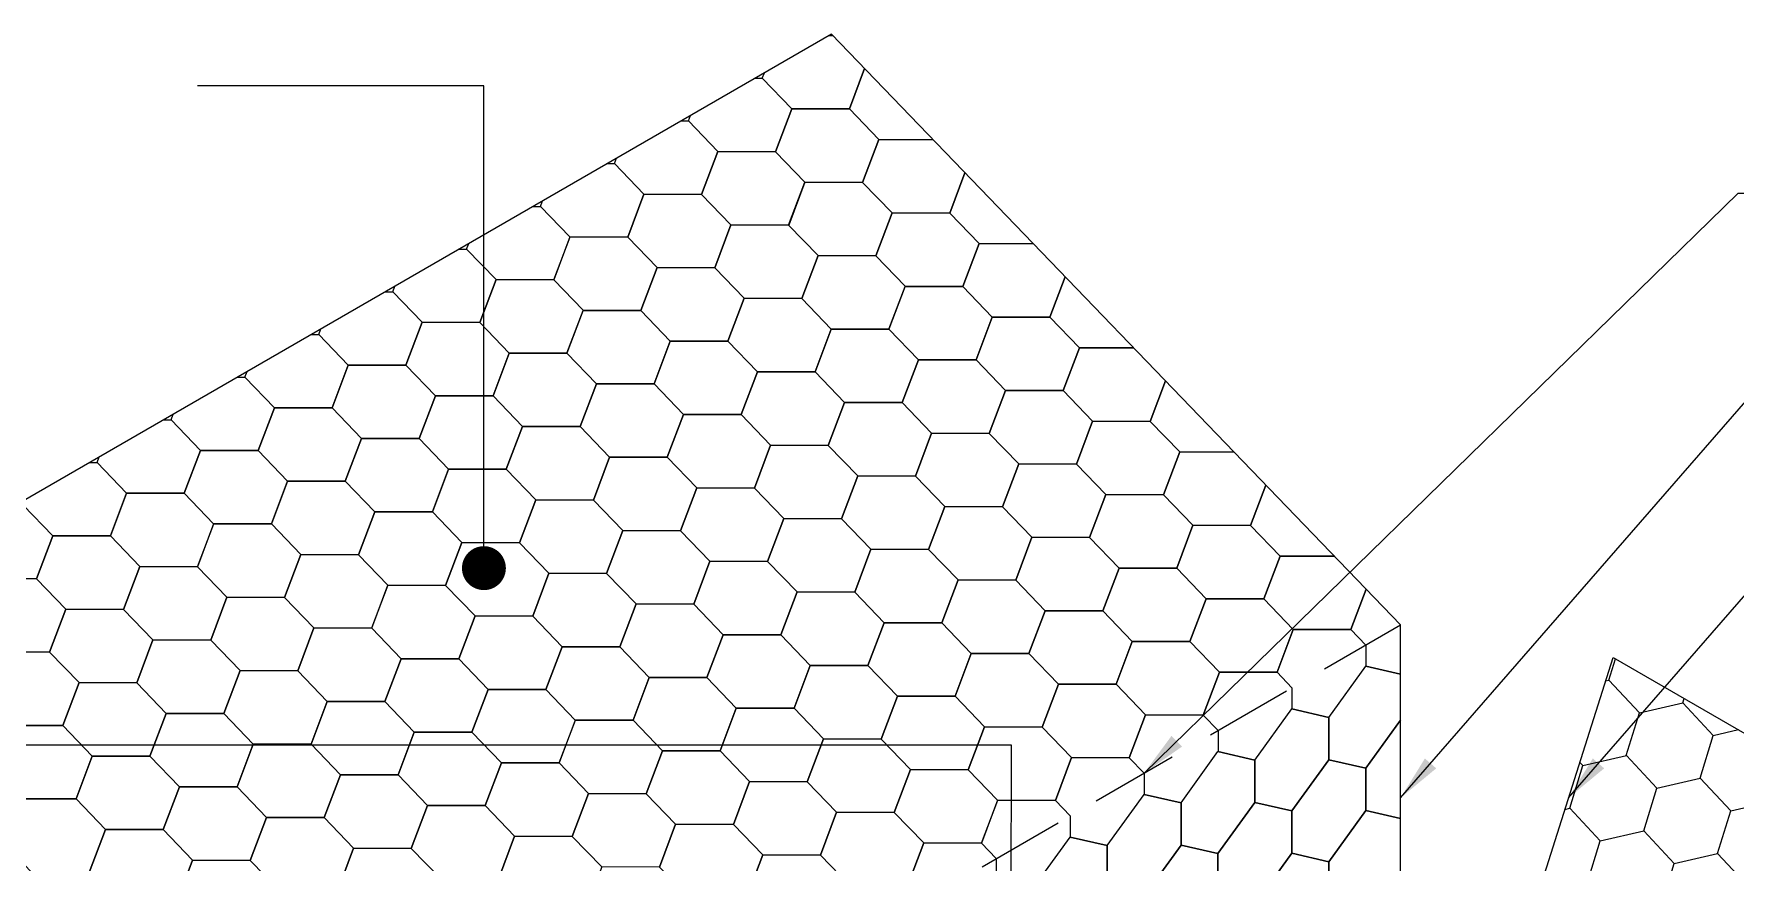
# Model space of a CAD drawing. Header units: metres. Extents: x -81 to 2721, y -139 to -12.
# Drawn here: x 670.211 to 675.054, y -51.361 to -49.004 of the extents above; entities that cross this region are included whole.
import ezdxf

# ---------------------------------------------------------------- set-up
doc = ezdxf.new("R2010")
doc.units = ezdxf.units.M
doc.header["$MEASUREMENT"] = 0
doc.linetypes.add('DASHED2', pattern=[0.375, 0.25, -0.125])
doc.layers.add('DIM', color=1, linetype='Continuous')
doc.layers.add('SECTION-GOLF', color=2, linetype='Continuous')
doc.styles.add('ROMANS', font='vit-s.shx')
doc.dimstyles.new('1-100', dxfattribs={"dimtxt": 0.235, "dimasz": 0.3, "dimexe": 0.2, "dimexo": 0, "dimgap": 0.1, "dimtad": 1, "dimzin": 0, "dimdsep": 46, "dimtxsty": 'ROMANS', "dimcen": 0, "dimclrd": 1, "dimclre": 1, "dimclrt": 3, "dimadec": 0, "dimazin": 0, "dimtfac": 1, "dimtix": 1, "dimtmove": 2, "dimatfit": 3, "dimfxl": 1, "dimtolj": 1, "dimtzin": 1, "dimarcsym": 0})

msp = doc.modelspace()

# ---------------------------------------------------------------- hatches: boundary and pattern name
at = {"lineweight": 13}
h = msp.add_hatch(dxfattribs=at)
h.set_pattern_fill('HONEY', color=137, scale=0.04, angle=13)
h.set_pattern_definition([(13, (-4345.1813, -445.47201), (0.1608762048, 0.1500194874), [0.127, -0.254]), (133, (-4345.1813, -445.47201), (-0.2103587896, 0.0643131365), [0.127, -0.254]), (73, (-4345.1813, -445.47201), (-0.0494825848, 0.214332624), [-0.254, 0.127])])
edge = h.paths.add_edge_path()
edge.add_line((676.4369, -51.7766), (675.3817, -51.1674))
edge.add_line((675.3817, -51.1674), (674.7311, -51.7451))
edge.add_line((674.7311, -51.7451), (674.7502, -51.7666))
edge.add_line((674.7502, -51.7666), (674.6875, -51.7838))
edge.add_line((674.6875, -51.7838), (674.712, -51.7236))
edge.add_line((674.712, -51.7236), (674.7311, -51.7451))
edge.add_line((674.7311, -51.7451), (675.3817, -51.1674))
edge.add_line((675.3817, -51.1674), (674.7049, -50.7766))
edge.add_line((674.7049, -50.7766), (674.1004, -52.683))
edge.add_line((674.1004, -52.683), (674.1036, -52.6849))
edge.add_spline(control_points=[(674.1036, -52.6849), (674.1721, -52.6954), (674.2701, -52.7132), (674.3247, -52.7965), (674.3417, -52.8224)], knot_values=[0.005657, 0.005657, 0.005657, 0.005657, 0.103047, 0.147423, 0.147423, 0.147423, 0.147423], degree=3, periodic=0)
edge.add_line((674.3417, -52.8224), (674.5371, -52.9352))
edge.add_spline(control_points=[(674.5371, -52.9352), (674.5662, -52.9389), (674.6214, -52.9495), (674.6579, -52.9924), (674.6749, -53.0147)], knot_values=[0.266596, 0.266596, 0.266596, 0.266596, 0.308604, 0.348942, 0.348942, 0.348942, 0.348942], degree=3, periodic=0)
edge.add_line((674.6749, -53.0147), (674.8636, -53.1237))
edge.add_spline(control_points=[(674.8636, -53.1237), (674.8902, -53.1265), (674.9445, -53.1351), (674.9796, -53.1771), (674.9971, -53.2008)], knot_values=[0.462743, 0.462743, 0.462743, 0.462743, 0.501262, 0.543491, 0.543491, 0.543491, 0.543491], degree=3, periodic=0)
edge.add_line((674.9971, -53.2008), (675.1985, -53.317))
edge.add_spline(control_points=[(675.1985, -53.317), (675.2247, -53.3209), (675.2777, -53.3322), (675.3143, -53.3724), (675.3327, -53.3945)], knot_values=[0.664451, 0.664451, 0.664451, 0.664451, 0.702792, 0.744455, 0.744455, 0.744455, 0.744455], degree=3, periodic=0)
edge.add_line((675.3327, -53.3945), (675.5178, -53.5014))
edge.add_spline(control_points=[(675.5178, -53.5014), (675.5447, -53.5057), (675.5983, -53.5163), (675.6317, -53.5551), (675.6488, -53.577)], knot_values=[0.85507, 0.85507, 0.85507, 0.85507, 0.895514, 0.938634, 0.938634, 0.938634, 0.938634], degree=3, periodic=0)
edge.add_line((675.6488, -53.577), (675.8325, -53.683))
edge.add_line((675.8325, -53.683), (676.4369, -51.7766))

# ---------------------------------------------------------------- linework, layer by layer
at = {"color": 137, "lineweight": 13}
for p, q in [((674.001, -50.7417), (674.001, -50.8021)), ((673.7907, -50.8631), (673.7907, -50.9235)), ((673.6855, -51.0692), (673.7907, -50.9235)), ((673.5804, -50.9845), (673.5804, -51.0449)), ((673.4752, -51.1907), (673.5803, -51.0449)), ((673.6855, -51.0692), (673.5803, -51.0449)), ((673.37, -51.106), (673.37, -51.1664)), ((673.2649, -51.3121), (673.37, -51.1664)), ((673.4752, -51.1907), (673.37, -51.1664)), ((673.1597, -51.2274), (673.1597, -51.2878)), ((673.0545, -51.4335), (673.1597, -51.2878)), ((673.2649, -51.3121), (673.1597, -51.2878)), ((672.9494, -51.3488), (672.9494, -51.4092))]:
    msp.add_line(p, q, dxfattribs=at)
at = {"lineweight": 13}
for p, q in [((673.8958, -50.9478), (674.001, -50.8021)), ((674.0999, -50.8249), (674.001, -50.8021)), ((673.8958, -50.9478), (673.7907, -50.9235))]:
    msp.add_line(p, q, dxfattribs=at)
at = {"color": 137, "lineweight": 13}
for points in [[(672.4729, -49.0079), (672.4842, -49.008)], [(672.5748, -49.102), (672.5314, -49.2168), (672.3672, -49.2163), (672.2835, -49.1295)], [(672.2625, -49.1294), (672.2835, -49.1295), (672.3672, -49.2163), (672.3211, -49.3383), (672.1569, -49.3378), (672.0732, -49.2509)], [(672.2835, -49.1295), (672.2894, -49.1139)], [(672.0521, -49.2509), (672.0732, -49.2509), (672.1569, -49.3378), (672.1108, -49.4598), (671.9466, -49.4593), (671.8629, -49.3724)], [(672.0732, -49.2509), (672.0791, -49.2353)], [(672.3211, -49.3383), (672.3672, -49.2163), (672.5314, -49.2168), (672.6151, -49.3037), (672.5689, -49.4256), (672.4048, -49.4252), (672.3211, -49.3383)], [(672.7696, -49.3042), (672.6151, -49.3037), (672.5314, -49.2168)], [(672.1108, -49.4597), (672.1569, -49.3378), (672.3211, -49.3383), (672.4048, -49.4252), (672.3587, -49.5471), (672.1945, -49.5466), (672.1108, -49.4597)], [(672.5689, -49.4256), (672.6151, -49.3037), (672.7696, -49.3042)], [(671.8417, -49.3723), (671.8629, -49.3724), (671.9466, -49.4593), (671.9005, -49.5812), (671.7363, -49.5807), (671.6526, -49.4938)], [(671.8629, -49.3724), (671.8689, -49.3567)], [(672.8603, -49.3982), (672.8168, -49.513), (672.6527, -49.5125), (672.5689, -49.4256)], [(672.8168, -49.513), (672.8603, -49.3982)], [(672.3586, -49.5471), (672.4048, -49.4252), (672.5689, -49.4256), (672.6527, -49.5125), (672.6065, -49.6345), (672.4424, -49.634), (672.3586, -49.5471)], [(671.6314, -49.4938), (671.6526, -49.4938), (671.7363, -49.5807), (671.6902, -49.7027), (671.526, -49.7022), (671.4423, -49.6153)], [(671.6526, -49.4938), (671.6586, -49.4781)], [(671.9005, -49.5812), (671.9467, -49.4593), (672.1108, -49.4597), (672.1945, -49.5466), (672.1484, -49.6686), (671.9842, -49.6681), (671.9005, -49.5812)], [(672.6065, -49.6345), (672.6527, -49.5125), (672.8168, -49.513), (672.9005, -49.5999), (672.8544, -49.7218), (672.6902, -49.7213), (672.6065, -49.6345)], [(673.0551, -49.6003), (672.9006, -49.5999), (672.8168, -49.513)], [(671.6902, -49.7027), (671.7364, -49.5807), (671.9005, -49.5812), (671.9842, -49.6681), (671.9381, -49.79), (671.7739, -49.7895), (671.6902, -49.7027)], [(672.1483, -49.6686), (672.1945, -49.5466), (672.3586, -49.5471), (672.4424, -49.634), (672.3962, -49.7559), (672.2321, -49.7554), (672.1483, -49.6686)], [(671.421, -49.6152), (671.4423, -49.6153), (671.526, -49.7022), (671.4799, -49.8241), (671.3158, -49.8236), (671.232, -49.7368)], [(671.4423, -49.6153), (671.4483, -49.5995)], [(672.3962, -49.7559), (672.4424, -49.634), (672.6065, -49.6345), (672.6902, -49.7213), (672.6441, -49.8433), (672.48, -49.8428), (672.3962, -49.7559)], [(672.8544, -49.7218), (672.9006, -49.5999), (673.0551, -49.6003)], [(671.9381, -49.79), (671.9842, -49.6681), (672.1483, -49.6686), (672.2321, -49.7554), (672.1859, -49.8774), (672.0218, -49.8769), (671.9381, -49.79)], [(671.2106, -49.7367), (671.232, -49.7368), (671.3158, -49.8236), (671.2696, -49.9456), (671.1055, -49.9451), (671.0217, -49.8582)], [(671.232, -49.7368), (671.238, -49.7209)], [(671.4799, -49.8241), (671.5261, -49.7022), (671.6902, -49.7027), (671.7739, -49.7895), (671.7278, -49.9115), (671.5636, -49.911), (671.4799, -49.8241)], [(672.6441, -49.8433), (672.6903, -49.7214), (672.8544, -49.7218), (672.9381, -49.8087), (672.892, -49.9307), (672.7278, -49.9302), (672.6441, -49.8433)], [(673.1457, -49.6944), (673.1023, -49.8092), (672.9381, -49.8087), (672.8544, -49.7218)], [(672.1859, -49.8774), (672.2321, -49.7554), (672.3962, -49.7559), (672.48, -49.8428), (672.4338, -49.9648), (672.2697, -49.9643), (672.1859, -49.8774)], [(671.2696, -49.9456), (671.3158, -49.8236), (671.4799, -49.8241), (671.5636, -49.911), (671.5175, -50.033), (671.3533, -50.0325), (671.2696, -49.9456)], [(671.7278, -49.9115), (671.7739, -49.7896), (671.9381, -49.79), (672.0218, -49.8769), (671.9756, -49.9989), (671.8115, -49.9984), (671.7278, -49.9115)], [(672.892, -49.9306), (672.9382, -49.8087), (673.1023, -49.8092), (673.186, -49.8961), (673.1399, -50.018), (672.9757, -50.0175), (672.892, -49.9306)], [(673.3405, -49.8965), (673.186, -49.8961), (673.1023, -49.8092)], [(671.0002, -49.8582), (671.0217, -49.8582), (671.1055, -49.9451), (671.0593, -50.0671), (670.8952, -50.0666), (670.8114, -49.9797)], [(671.0217, -49.8582), (671.0278, -49.8423)], [(671.9756, -49.9988), (672.0218, -49.8769), (672.1859, -49.8774), (672.2697, -49.9643), (672.2235, -50.0862), (672.0594, -50.0857), (671.9756, -49.9988)], [(672.4338, -49.9648), (672.48, -49.8428), (672.6441, -49.8433), (672.7278, -49.9302), (672.6817, -50.0521), (672.5176, -50.0516), (672.4338, -49.9648)], [(671.5175, -50.033), (671.5636, -49.911), (671.7278, -49.9115), (671.8115, -49.9984), (671.7653, -50.1203), (671.6012, -50.1198), (671.5175, -50.033)], [(672.6817, -50.0521), (672.7279, -49.9302), (672.892, -49.9306), (672.9757, -50.0175), (672.9296, -50.1395), (672.7654, -50.139), (672.6817, -50.0521)], [(673.1399, -50.018), (673.186, -49.8961), (673.3405, -49.8965)], [(670.7899, -49.9796), (670.8114, -49.9797), (670.8952, -50.0666), (670.849, -50.1885), (670.6849, -50.188), (670.6012, -50.1011)], [(670.8114, -49.9797), (670.8175, -49.9637)], [(671.0593, -50.067), (671.1055, -49.9451), (671.2696, -49.9456), (671.3533, -50.0325), (671.3072, -50.1544), (671.1431, -50.1539), (671.0593, -50.067)], [(672.2235, -50.0862), (672.2697, -49.9643), (672.4338, -49.9648), (672.5176, -50.0516), (672.4714, -50.1736), (672.3073, -50.1731), (672.2235, -50.0862)], [(671.7653, -50.1203), (671.8115, -49.9984), (671.9756, -49.9988), (672.0594, -50.0857), (672.0132, -50.2077), (671.8491, -50.2072), (671.7653, -50.1203)], [(672.9296, -50.1395), (672.9757, -50.0175), (673.1399, -50.018), (673.2236, -50.1049), (673.1774, -50.2268), (673.0133, -50.2264), (672.9296, -50.1395)], [(673.4312, -49.9906), (673.3877, -50.1054), (673.2236, -50.1049), (673.1399, -50.018)], [(673.3878, -50.1054), (673.4312, -49.9906)], [(670.849, -50.1885), (670.8952, -50.0666), (671.0593, -50.067), (671.143, -50.1539), (671.0969, -50.2759), (670.9327, -50.2754), (670.849, -50.1885)], [(671.3072, -50.1544), (671.3533, -50.0325), (671.5175, -50.033), (671.6012, -50.1198), (671.5551, -50.2418), (671.3909, -50.2413), (671.3072, -50.1544)], [(672.4714, -50.1736), (672.5176, -50.0516), (672.6817, -50.0521), (672.7654, -50.139), (672.7193, -50.2609), (672.5551, -50.2604), (672.4714, -50.1736)], [(670.5795, -50.1011), (670.6012, -50.1011), (670.6849, -50.188), (670.6387, -50.31), (670.4746, -50.3095), (670.3909, -50.2226)], [(670.6012, -50.1011), (670.6072, -50.0851)], [(671.5551, -50.2418), (671.6012, -50.1198), (671.7653, -50.1203), (671.8491, -50.2072), (671.8029, -50.3291), (671.6388, -50.3286), (671.5551, -50.2418)], [(672.0132, -50.2077), (672.0594, -50.0857), (672.2235, -50.0862), (672.3073, -50.1731), (672.2611, -50.295), (672.097, -50.2946), (672.0132, -50.2077)], [(673.1774, -50.2268), (673.2236, -50.1049), (673.3877, -50.1054), (673.4715, -50.1923), (673.4253, -50.3142), (673.2612, -50.3137), (673.1774, -50.2268)], [(673.6259, -50.1927), (673.4715, -50.1923), (673.3878, -50.1054)], [(671.0969, -50.2759), (671.143, -50.1539), (671.3072, -50.1544), (671.3909, -50.2413), (671.3448, -50.3632), (671.1806, -50.3628), (671.0969, -50.2759)], [(672.2611, -50.295), (672.3073, -50.1731), (672.4714, -50.1736), (672.5551, -50.2604), (672.509, -50.3824), (672.3449, -50.3819), (672.2611, -50.295)], [(672.7193, -50.2609), (672.7654, -50.139), (672.9296, -50.1395), (673.0133, -50.2264), (672.9671, -50.3483), (672.803, -50.3478), (672.7193, -50.2609)], [(670.3909, -50.2226), (670.397, -50.2065)], [(670.6387, -50.31), (670.6849, -50.188), (670.849, -50.1885), (670.9327, -50.2754), (670.8866, -50.3973), (670.7224, -50.3968), (670.6387, -50.31)], [(671.803, -50.3291), (671.8491, -50.2072), (672.0132, -50.2077), (672.097, -50.2946), (672.0508, -50.4165), (671.8867, -50.416), (671.803, -50.3291)], [(670.3691, -50.2225), (670.3909, -50.2226), (670.4746, -50.3095), (670.4284, -50.4314), (670.2643, -50.4309), (670.1806, -50.3441)], [(671.3448, -50.3632), (671.3909, -50.2413), (671.5551, -50.2418), (671.6388, -50.3286), (671.5926, -50.4506), (671.4285, -50.4501), (671.3448, -50.3632)], [(672.509, -50.3824), (672.5551, -50.2605), (672.7193, -50.2609), (672.803, -50.3478), (672.7569, -50.4698), (672.5927, -50.4693), (672.509, -50.3824)], [(672.9671, -50.3483), (673.0133, -50.2264), (673.1774, -50.2268), (673.2612, -50.3137), (673.215, -50.4357), (673.0509, -50.4352), (672.9671, -50.3483)], [(670.4284, -50.4314), (670.4746, -50.3095), (670.6387, -50.31), (670.7224, -50.3968), (670.6763, -50.5188), (670.5122, -50.5183), (670.4284, -50.4314)], [(670.8866, -50.3973), (670.9328, -50.2754), (671.0969, -50.2759), (671.1806, -50.3628), (671.1345, -50.4847), (670.9703, -50.4842), (670.8866, -50.3973)], [(672.0508, -50.4165), (672.097, -50.2946), (672.2611, -50.295), (672.3449, -50.3819), (672.2987, -50.5039), (672.1346, -50.5034), (672.0508, -50.4165)], [(673.215, -50.4357), (673.2612, -50.3137), (673.4253, -50.3142), (673.5091, -50.4011), (673.4629, -50.523), (673.2988, -50.5225), (673.215, -50.4357)], [(673.7166, -50.2868), (673.6732, -50.4016), (673.5091, -50.4011), (673.4253, -50.3142)], [(670.1587, -50.344), (670.1806, -50.3441), (670.2643, -50.4309), (670.2182, -50.5529), (670.054, -50.5524), (669.9703, -50.4655)], [(671.1345, -50.4847), (671.1806, -50.3628), (671.3448, -50.3632), (671.4285, -50.4501), (671.3823, -50.5721), (671.2182, -50.5716), (671.1345, -50.4847)], [(671.5927, -50.4506), (671.6388, -50.3287), (671.803, -50.3291), (671.8867, -50.416), (671.8405, -50.538), (671.6764, -50.5375), (671.5927, -50.4506)], [(672.7569, -50.4698), (672.803, -50.3478), (672.9671, -50.3483), (673.0509, -50.4352), (673.0047, -50.5571), (672.8406, -50.5566), (672.7569, -50.4698)], [(670.6763, -50.5188), (670.7225, -50.3969), (670.8866, -50.3973), (670.9703, -50.4842), (670.9242, -50.6062), (670.76, -50.6057), (670.6763, -50.5188)], [(671.8405, -50.538), (671.8867, -50.416), (672.0508, -50.4165), (672.1346, -50.5034), (672.0884, -50.6253), (671.9243, -50.6248), (671.8405, -50.538)], [(672.2987, -50.5039), (672.3448, -50.3819), (672.509, -50.3824), (672.5927, -50.4693), (672.5466, -50.5912), (672.3824, -50.5907), (672.2987, -50.5039)], [(673.4629, -50.523), (673.5091, -50.4011), (673.6732, -50.4016), (673.7569, -50.4884), (673.7108, -50.6104), (673.5467, -50.6099), (673.4629, -50.523)], [(673.9114, -50.4889), (673.7569, -50.4884), (673.6732, -50.4016)], [(670.2181, -50.5529), (670.2643, -50.4309), (670.4284, -50.4314), (670.5122, -50.5183), (670.466, -50.6403), (670.3019, -50.6398), (670.2181, -50.5529)], [(671.3824, -50.5721), (671.4285, -50.4501), (671.5927, -50.4506), (671.6764, -50.5375), (671.6302, -50.6594), (671.4661, -50.6589), (671.3824, -50.5721)], [(673.0048, -50.5571), (673.0509, -50.4352), (673.215, -50.4357), (673.2988, -50.5225), (673.2526, -50.6445), (673.0885, -50.644), (673.0048, -50.5571)], [(670.9242, -50.6061), (670.9703, -50.4842), (671.1345, -50.4847), (671.2182, -50.5716), (671.172, -50.6935), (671.0079, -50.693), (670.9242, -50.6061)], [(672.0884, -50.6253), (672.1346, -50.5034), (672.2987, -50.5039), (672.3824, -50.5907), (672.3363, -50.7127), (672.1721, -50.7122), (672.0884, -50.6253)], [(672.5466, -50.5912), (672.5927, -50.4693), (672.7569, -50.4698), (672.8406, -50.5566), (672.7944, -50.6786), (672.6303, -50.6781), (672.5466, -50.5912)], [(673.7108, -50.6104), (673.757, -50.4885), (673.9114, -50.4889)], [(670.0078, -50.6743), (670.054, -50.5524), (670.2181, -50.5529), (670.3019, -50.6398), (670.2557, -50.7617), (670.0916, -50.7612), (670.0078, -50.6743)], [(670.466, -50.6403), (670.5122, -50.5183), (670.6763, -50.5188), (670.76, -50.6057), (670.7139, -50.7276), (670.5497, -50.7271), (670.466, -50.6403)], [(671.6302, -50.6594), (671.6764, -50.5375), (671.8405, -50.538), (671.9243, -50.6248), (671.8781, -50.7468), (671.714, -50.7463), (671.6302, -50.6594)], [(672.7945, -50.6786), (672.8406, -50.5566), (673.0048, -50.5571), (673.0885, -50.644), (673.0423, -50.766), (672.8782, -50.7655), (672.7945, -50.6786)], [(673.2526, -50.6445), (673.2988, -50.5225), (673.4629, -50.523), (673.5467, -50.6099), (673.5005, -50.7318), (673.3364, -50.7314), (673.2526, -50.6445)], [(670.7139, -50.7276), (670.76, -50.6057), (670.9242, -50.6061), (671.0079, -50.693), (670.9617, -50.815), (670.7976, -50.8145), (670.7139, -50.7276)], [(671.1721, -50.6935), (671.2182, -50.5716), (671.3824, -50.5721), (671.4661, -50.6589), (671.42, -50.7809), (671.2558, -50.7804), (671.1721, -50.6935)], [(672.3363, -50.7127), (672.3824, -50.5907), (672.5466, -50.5912), (672.6303, -50.6781), (672.5841, -50.8), (672.42, -50.7996), (672.3363, -50.7127)], [(674.0021, -50.583), (673.9587, -50.6978), (673.7945, -50.6973), (673.7108, -50.6104)], [(673.9587, -50.6977), (674.0021, -50.583)], [(670.2557, -50.7617), (670.3019, -50.6398), (670.466, -50.6403), (670.5497, -50.7271), (670.5036, -50.8491), (670.3394, -50.8486), (670.2557, -50.7617)], [(671.8781, -50.7468), (671.9243, -50.6248), (672.0884, -50.6253), (672.1721, -50.7122), (672.126, -50.8342), (671.9618, -50.8337), (671.8781, -50.7468)], [(673.0423, -50.7659), (673.0885, -50.644), (673.2526, -50.6445), (673.3364, -50.7314), (673.2902, -50.8533), (673.1261, -50.8528), (673.0423, -50.7659)], [(673.5005, -50.7318), (673.5466, -50.6099), (673.7108, -50.6104), (673.7945, -50.6973), (673.7484, -50.8192), (673.5842, -50.8187), (673.5005, -50.7318)], [(670.9618, -50.815), (671.0079, -50.693), (671.1721, -50.6935), (671.2558, -50.7804), (671.2097, -50.9023), (671.0455, -50.9019), (670.9618, -50.815)], [(671.4199, -50.7809), (671.4661, -50.6589), (671.6302, -50.6594), (671.714, -50.7463), (671.6678, -50.8682), (671.5037, -50.8678), (671.4199, -50.7809)], [(672.5842, -50.8), (672.6303, -50.6781), (672.7945, -50.6786), (672.8782, -50.7655), (672.832, -50.8874), (672.6679, -50.8869), (672.5842, -50.8)], [(674.001, -50.7417), (673.9587, -50.6977)], [(670.5036, -50.8491), (670.5497, -50.7271), (670.7139, -50.7276), (670.7976, -50.8145), (670.7515, -50.9364), (670.5873, -50.9359), (670.5036, -50.8491)], [(671.6678, -50.8682), (671.714, -50.7463), (671.8781, -50.7468), (671.9618, -50.8337), (671.9157, -50.9556), (671.7515, -50.9551), (671.6678, -50.8682)], [(672.126, -50.8341), (672.1721, -50.7122), (672.3363, -50.7127), (672.42, -50.7996), (672.3739, -50.9215), (672.2097, -50.921), (672.126, -50.8341)], [(673.2902, -50.8533), (673.3364, -50.7314), (673.5005, -50.7318), (673.5842, -50.8187), (673.5381, -50.9407), (673.3739, -50.9402), (673.2902, -50.8533)], [(670.0454, -50.8832), (670.0916, -50.7612), (670.2557, -50.7617), (670.3394, -50.8486), (670.2933, -50.9705), (670.1292, -50.9701), (670.0454, -50.8832)], [(671.2096, -50.9023), (671.2558, -50.7804), (671.4199, -50.7809), (671.5037, -50.8678), (671.4575, -50.9897), (671.2934, -50.9892), (671.2096, -50.9023)], [(672.3739, -50.9215), (672.42, -50.7996), (672.5842, -50.8), (672.6679, -50.8869), (672.6218, -51.0089), (672.4576, -51.0084), (672.3739, -50.9215)], [(672.832, -50.8874), (672.8782, -50.7655), (673.0423, -50.7659), (673.1261, -50.8528), (673.0799, -50.9748), (672.9158, -50.9743), (672.832, -50.8874)], [(673.8958, -51.0678), (673.8958, -50.9478), (674.001, -50.8021), (674.0999, -50.8249)], [(670.2933, -50.9705), (670.3394, -50.8486), (670.5036, -50.8491), (670.5873, -50.9359), (670.5412, -51.0579), (670.377, -51.0574), (670.2933, -50.9705)], [(670.7515, -50.9364), (670.7977, -50.8145), (670.9618, -50.815), (671.0455, -50.9019), (670.9994, -51.0238), (670.8352, -51.0233), (670.7515, -50.9364)], [(671.9157, -50.9556), (671.9619, -50.8337), (672.126, -50.8341), (672.2097, -50.921), (672.1636, -51.043), (671.9994, -51.0425), (671.9157, -50.9556)], [(673.5381, -50.9407), (673.5842, -50.8187), (673.7484, -50.8192), (673.7907, -50.8631)], [(673.7907, -50.8631), (673.7484, -50.8192)], [(671.4575, -50.9897), (671.5037, -50.8678), (671.6678, -50.8682), (671.7515, -50.9551), (671.7054, -51.0771), (671.5412, -51.0766), (671.4575, -50.9897)], [(672.6218, -51.0089), (672.6679, -50.8869), (672.832, -50.8874), (672.9158, -50.9743), (672.8696, -51.0962), (672.7055, -51.0957), (672.6218, -51.0089)], [(673.0799, -50.9748), (673.1261, -50.8528), (673.2902, -50.8533), (673.3739, -50.9402), (673.3278, -51.0621), (673.1636, -51.0616), (673.0799, -50.9748)], [(670.5412, -51.0579), (670.5874, -50.936), (670.7515, -50.9364), (670.8352, -51.0233), (670.7891, -51.1453), (670.6249, -51.1448), (670.5412, -51.0579)], [(670.9994, -51.0238), (671.0455, -50.9019), (671.2096, -50.9023), (671.2934, -50.9892), (671.2472, -51.1112), (671.0831, -51.1107), (670.9994, -51.0238)], [(672.1636, -51.043), (672.2097, -50.921), (672.3739, -50.9215), (672.4576, -51.0084), (672.4115, -51.1303), (672.2473, -51.1298), (672.1636, -51.043)], [(673.3278, -51.0621), (673.3739, -50.9402), (673.5381, -50.9407), (673.5804, -50.9845)], [(673.5804, -50.9845), (673.5381, -50.9407)], [(673.6855, -51.1892), (673.6855, -51.0692), (673.7907, -50.9235), (673.8958, -50.9478), (673.8958, -51.0678), (673.7907, -51.2135), (673.6855, -51.1892)], [(670.083, -51.092), (670.1292, -50.9701), (670.2933, -50.9705), (670.377, -51.0574), (670.3309, -51.1794), (670.1667, -51.1789), (670.083, -51.092)], [(671.2472, -51.1112), (671.2934, -50.9892), (671.4575, -50.9897), (671.5412, -51.0766), (671.4951, -51.1985), (671.331, -51.198), (671.2472, -51.1112)], [(671.7054, -51.0771), (671.7516, -50.9551), (671.9157, -50.9556), (671.9994, -51.0425), (671.9533, -51.1644), (671.7891, -51.1639), (671.7054, -51.0771)], [(672.8696, -51.0962), (672.9158, -50.9743), (673.0799, -50.9748), (673.1636, -51.0616), (673.1175, -51.1836), (672.9533, -51.1831), (672.8696, -51.0962)], [(674.001, -51.2121), (674.001, -51.0921), (674.0999, -50.955)], [(670.7891, -51.1453), (670.8352, -51.0233), (670.9994, -51.0238), (671.0831, -51.1107), (671.0369, -51.2326), (670.8728, -51.2321), (670.7891, -51.1453)], [(671.9533, -51.1644), (671.9995, -51.0425), (672.1636, -51.043), (672.2473, -51.1298), (672.2012, -51.2518), (672.037, -51.2513), (671.9533, -51.1644)], [(672.4115, -51.1303), (672.4576, -51.0084), (672.6218, -51.0089), (672.7055, -51.0957), (672.6593, -51.2177), (672.4952, -51.2172), (672.4115, -51.1303)], [(673.4752, -51.3107), (673.4752, -51.1907), (673.5803, -51.0449), (673.6855, -51.0692), (673.6855, -51.1892), (673.5803, -51.3349), (673.4752, -51.3107)], [(670.3309, -51.1794), (670.3771, -51.0574), (670.5412, -51.0579), (670.6249, -51.1448), (670.5788, -51.2667), (670.4146, -51.2662), (670.3309, -51.1794)], [(671.4951, -51.1985), (671.5412, -51.0766), (671.7054, -51.0771), (671.7891, -51.1639), (671.743, -51.2859), (671.5788, -51.2854), (671.4951, -51.1985)], [(673.1175, -51.1836), (673.1637, -51.0616), (673.3278, -51.0621), (673.37, -51.106)], [(673.37, -51.106), (673.3278, -51.0621)], [(673.7907, -51.3335), (673.7907, -51.2135), (673.8958, -51.0678), (674.001, -51.0921), (674.001, -51.2121), (673.8958, -51.3578), (673.7907, -51.3335)], [(671.0369, -51.2326), (671.0831, -51.1107), (671.2472, -51.1112), (671.331, -51.198), (671.2848, -51.32), (671.1207, -51.3195), (671.0369, -51.2326)], [(672.2012, -51.2518), (672.2473, -51.1298), (672.4115, -51.1303), (672.4952, -51.2172), (672.449, -51.3392), (672.2849, -51.3387), (672.2012, -51.2518)], [(672.6593, -51.2177), (672.7055, -51.0958), (672.8696, -51.0962), (672.9533, -51.1831), (672.9072, -51.3051), (672.743, -51.3046), (672.6593, -51.2177)], [(670.1206, -51.3008), (670.1668, -51.1789), (670.3309, -51.1794), (670.4146, -51.2662), (670.3685, -51.3882), (670.2044, -51.3877), (670.1206, -51.3008)], [(670.5788, -51.2667), (670.6249, -51.1448), (670.7891, -51.1453), (670.8728, -51.2321), (670.8266, -51.3541), (670.6625, -51.3536), (670.5788, -51.2667)], [(671.743, -51.2859), (671.7892, -51.164), (671.9533, -51.1644), (672.037, -51.2513), (671.9909, -51.3733), (671.8267, -51.3728), (671.743, -51.2859)], [(672.9072, -51.305), (672.9534, -51.1831), (673.1175, -51.1836), (673.1597, -51.2274)], [(673.1597, -51.2274), (673.1175, -51.1836)], [(673.2649, -51.4321), (673.2649, -51.3121), (673.37, -51.1664), (673.4752, -51.1907), (673.4752, -51.3107), (673.37, -51.4564), (673.2649, -51.4321)], [(673.5803, -51.4549), (673.5803, -51.3349), (673.6855, -51.1892), (673.7907, -51.2135), (673.7907, -51.3335), (673.6855, -51.4792), (673.5803, -51.4549)], [(670.8266, -51.3541), (670.8728, -51.2322), (671.0369, -51.2326), (671.1207, -51.3195), (671.0745, -51.4415), (670.9104, -51.441), (670.8266, -51.3541)], [(671.2848, -51.32), (671.331, -51.198), (671.4951, -51.1985), (671.5788, -51.2854), (671.5327, -51.4073), (671.3685, -51.4069), (671.2848, -51.32)], [(672.449, -51.3392), (672.4952, -51.2172), (672.6593, -51.2177), (672.743, -51.3046), (672.6969, -51.4265), (672.5328, -51.426), (672.449, -51.3392)], [(673.8958, -51.4778), (673.8958, -51.3578), (674.001, -51.2121), (674.0999, -51.2349)], [(674.0999, -51.2349), (674.001, -51.2121)], [(670.3685, -51.3882), (670.4146, -51.2662), (670.5788, -51.2667), (670.6625, -51.3536), (670.6164, -51.4755), (670.4522, -51.4751), (670.3685, -51.3882)], [(671.5327, -51.4073), (671.5789, -51.2854), (671.743, -51.2859), (671.8267, -51.3728), (671.7806, -51.4947), (671.6164, -51.4942), (671.5327, -51.4073)], [(671.9909, -51.3732), (672.037, -51.2513), (672.2012, -51.2518), (672.2849, -51.3387), (672.2387, -51.4606), (672.0746, -51.4601), (671.9909, -51.3732)], [(673.0545, -51.5535), (673.0545, -51.4335), (673.1597, -51.2878), (673.2649, -51.3121), (673.2649, -51.4321), (673.1597, -51.5778), (673.0545, -51.5535)], [(671.0745, -51.4414), (671.1207, -51.3195), (671.2848, -51.32), (671.3685, -51.4069), (671.3224, -51.5288), (671.1582, -51.5283), (671.0745, -51.4414)], [(672.6969, -51.4265), (672.7431, -51.3046), (672.9072, -51.305), (672.9494, -51.3488)], [(672.9494, -51.3488), (672.9072, -51.305)], [(673.37, -51.5764), (673.37, -51.4564), (673.4752, -51.3107), (673.5803, -51.3349), (673.5803, -51.4549), (673.4752, -51.6007), (673.37, -51.5764)], [(673.6855, -51.5992), (673.6855, -51.4792), (673.7907, -51.3335), (673.8958, -51.3578), (673.8958, -51.4778), (673.7907, -51.6235), (673.6855, -51.5992)], [(670.6164, -51.4755), (670.6625, -51.3536), (670.8266, -51.3541), (670.9104, -51.441), (670.8642, -51.5629), (670.7001, -51.5624), (670.6164, -51.4755)], [(672.2387, -51.4606), (672.2849, -51.3387), (672.449, -51.3392), (672.5328, -51.426), (672.4866, -51.548), (672.3225, -51.5475), (672.2387, -51.4606)]]:
    msp.add_lwpolyline(points, dxfattribs=at)
at = {"lineweight": 13}
for points in [[(672.5314, -49.2168), (672.5748, -49.102)], [(673.1023, -49.8092), (673.1457, -49.6944)], [(673.4253, -50.3142), (673.4715, -50.1923), (673.6259, -50.1927)], [(673.6732, -50.4016), (673.7166, -50.2868)], [(673.7484, -50.8192), (673.7945, -50.6973), (673.9587, -50.6977), (674.001, -50.7417)], [(674.0999, -50.955), (674.001, -51.0921), (673.8958, -51.0678)]]:
    msp.add_lwpolyline(points, dxfattribs=at)
at = {"layer": 'DIM', "color": 1}
msp.add_line((671.4914, -49.1509), (670.6766, -49.1509), dxfattribs=at)
msp.add_lwpolyline([(672.9929, -51.0264), (668.5687, -51.0264)], dxfattribs=at)
at = {"layer": 'SECTION-GOLF', "color": 6}
for p, q in [((672.4801, -49.0038), (669.016, -51.0038)), ((674.0999, -50.6846), (672.4801, -49.0038)), ((674.0999, -52.6846), (674.0999, -50.6846))]:
    msp.add_line(p, q, dxfattribs=at)
at = {"layer": 'SECTION-GOLF', "color": 2, "linetype": 'DASHED2'}
msp.add_lwpolyline([(670.6358, -52.6846), (674.0999, -50.6846)], dxfattribs=at)
at = {"layer": 'SECTION-GOLF', "color": 6}
msp.add_lwpolyline([(675.8325, -53.683), (674.1004, -52.683), (674.7049, -50.7766), (676.4369, -51.7766), (675.8325, -53.683)], dxfattribs=at)

# ---------------------------------------------------------------- leaders
at = {"layer": 'DIM'}
for points, override in [([(671.4914, -50.5229), (671.4914, -49.1509)], {"dimasz": 0.125, "dimtad": 0, "dimldrblk": 'Dot'}), ([(673.37, -51.106), (675.0603, -49.4566), (675.7467, -49.4566)], {"dimasz": 0.13, "dimtad": 0}), ([(674.0999, -51.1764), (675.212, -49.8986), (675.7453, -49.8986)], {"dimasz": 0.13, "dimtad": 0}), ([(674.5778, -51.1764), (675.6899, -49.8986), (676.2232, -49.8986)], {"dimasz": 0.13, "dimtad": 0}), ([(672.9897, -52.6153), (672.9929, -51.0264)], {"dimasz": 0.125, "dimtad": 0, "dimldrblk": 'Dot'})]:
    msp.add_leader(points, dimstyle='1-100', override=override, dxfattribs=at)

doc.saveas('drawing.dxf')
